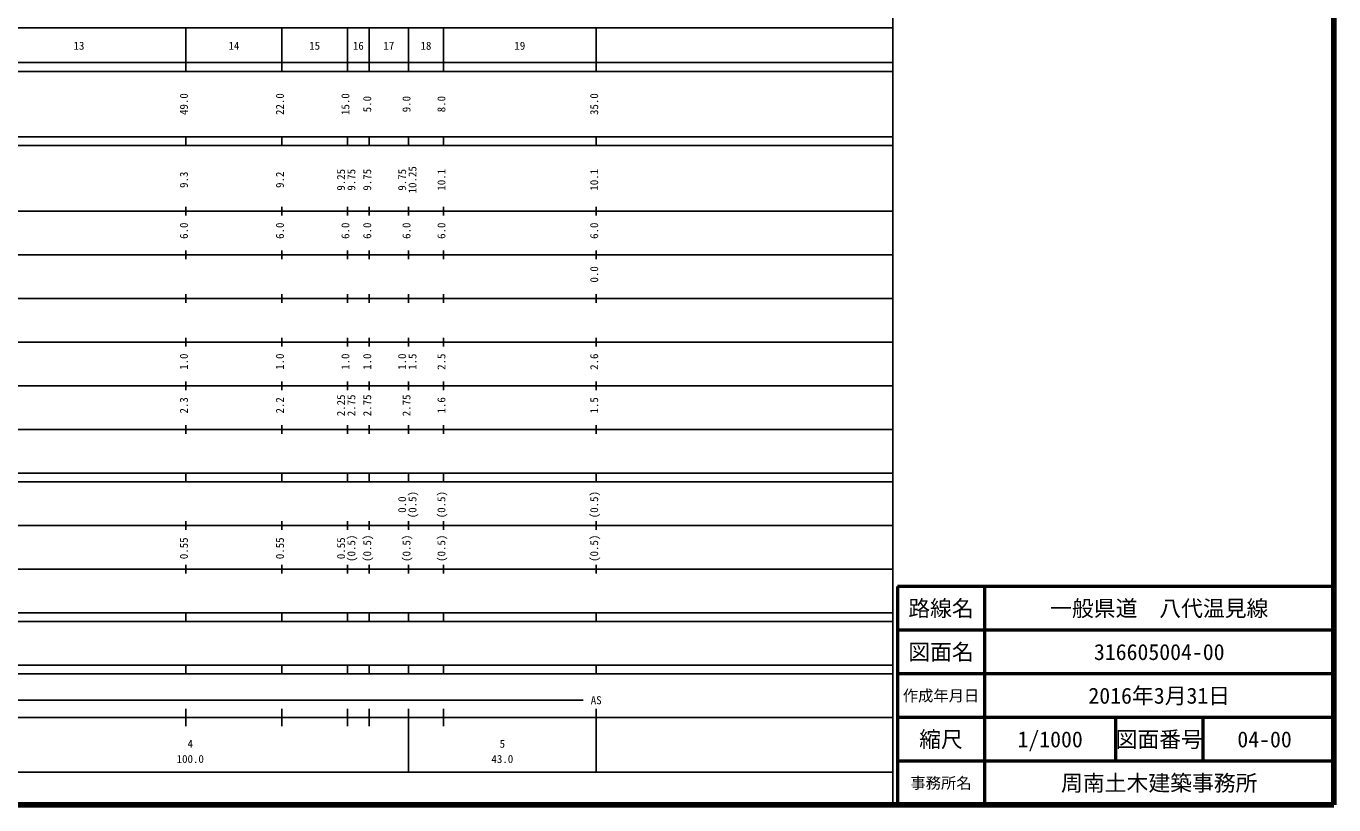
# Model space of a CAD drawing. Units: millimetres on the paper, enlarged 1000 times. Extents: x 40000 to 680000, y 20000 to 380000.
# Drawn here: x 380403 to 680000, y 20000 to 198357 of the extents above; entities that cross this region are included whole.
import ezdxf
from ezdxf.enums import TextEntityAlignment as Align

# ---------------------------------------------------------------- set-up
doc = ezdxf.new("R2010")
doc.units = ezdxf.units.MM
doc.header["$LTSCALE"] = 1000
for name, color, linetype, lineweight in [('M-TTL', 2, 'Continuous', 140), ('M-TTL-BAND', 7, 'Continuous', 25), ('M-TTL-FRAM', 2, 'Continuous', 50), ('M-TTL-LINE', 7, 'Continuous', 50)]:
    doc.layers.add(name, color=color, linetype=linetype, lineweight=lineweight)
doc.layers.add('M-TTL-TXT', color=7, linetype='Continuous')
doc.styles.add('ＭＳ ゴシック', font='')
doc.styles.get('ＭＳ ゴシック').set_extended_font_data('MS Gothic')

msp = doc.modelspace()

# ---------------------------------------------------------------- linework, layer by layer
at = {"layer": 'M-TTL'}
for p, q in [((680000, 20000), (680000, 380000)), ((40000, 20000), (680000, 20000))]:
    msp.add_line(p, q, dxfattribs=at)
at = {"layer": 'M-TTL-BAND'}
for p, q in [((579000, 20000), (579000, 370000)), ((68000, 198000), (579000, 198000)), ((417000, 188000), (417000, 198000)), ((439000, 188000), (439000, 198000)), ((454000, 188000), (454000, 198000)), ((459000, 188000), (459000, 198000)), ((468000, 188000), (468000, 198000)), ((476000, 188000), (476000, 198000)), ((511000, 188000), (511000, 198000)), ((40000, 190000), (579000, 190000)), ((40000, 188000), (579000, 188000)), ((40000, 173000), (579000, 173000)), ((40000, 171000), (579000, 171000)), ((417000, 171000), (417000, 173000)), ((439000, 171000), (439000, 173000)), ((454000, 171000), (454000, 173000)), ((459000, 171000), (459000, 173000)), ((468000, 171000), (468000, 173000)), ((476000, 171000), (476000, 173000)), ((511000, 171000), (511000, 173000)), ((40000, 156000), (579000, 156000)), ((417000, 155000), (417000, 157000)), ((439000, 155000), (439000, 157000)), ((454000, 155000), (454000, 157000)), ((459000, 155000), (459000, 157000)), ((468000, 155000), (468000, 157000)), ((476000, 155000), (476000, 157000)), ((511000, 155000), (511000, 157000)), ((417000, 145000), (417000, 147000)), ((439000, 145000), (439000, 147000)), ((454000, 145000), (454000, 147000)), ((459000, 145000), (459000, 147000)), ((468000, 145000), (468000, 147000)), ((476000, 145000), (476000, 147000)), ((511000, 145000), (511000, 147000)), ((46000, 146000), (579000, 146000)), ((52000, 136000), (579000, 136000)), ((417000, 135000), (417000, 137000)), ((439000, 135000), (439000, 137000)), ((454000, 135000), (454000, 137000)), ((459000, 135000), (459000, 137000)), ((468000, 135000), (468000, 137000)), ((476000, 135000), (476000, 137000)), ((511000, 135000), (511000, 137000)), ((46000, 126000), (579000, 126000)), ((417000, 125000), (417000, 127000)), ((439000, 125000), (439000, 127000)), ((454000, 125000), (454000, 127000)), ((459000, 125000), (459000, 127000)), ((468000, 125000), (468000, 127000)), ((476000, 125000), (476000, 127000)), ((511000, 125000), (511000, 127000)), ((417000, 115000), (417000, 117000)), ((439000, 115000), (439000, 117000)), ((454000, 115000), (454000, 117000)), ((459000, 115000), (459000, 117000)), ((468000, 115000), (468000, 117000)), ((476000, 115000), (476000, 117000)), ((511000, 115000), (511000, 117000)), ((52000, 116000), (579000, 116000)), ((46000, 106000), (579000, 106000)), ((417000, 105000), (417000, 107000)), ((439000, 105000), (439000, 107000)), ((454000, 105000), (454000, 107000)), ((459000, 105000), (459000, 107000)), ((468000, 105000), (468000, 107000)), ((476000, 105000), (476000, 107000)), ((511000, 105000), (511000, 107000)), ((40000, 96000), (579000, 96000)), ((417000, 94000), (417000, 96000)), ((439000, 94000), (439000, 96000)), ((454000, 94000), (454000, 96000)), ((459000, 94000), (459000, 96000)), ((468000, 94000), (468000, 96000)), ((476000, 94000), (476000, 96000)), ((511000, 94000), (511000, 96000)), ((40000, 94000), (579000, 94000)), ((49000, 84000), (579000, 84000)), ((417000, 83000), (417000, 85000)), ((439000, 83000), (439000, 85000)), ((454000, 83000), (454000, 85000)), ((459000, 83000), (459000, 85000)), ((468000, 83000), (468000, 85000)), ((476000, 83000), (476000, 85000)), ((511000, 83000), (511000, 85000)), ((417000, 73000), (417000, 75000)), ((439000, 73000), (439000, 75000)), ((454000, 73000), (454000, 75000)), ((459000, 73000), (459000, 75000)), ((468000, 73000), (468000, 75000)), ((476000, 73000), (476000, 75000)), ((511000, 73000), (511000, 75000)), ((40000, 74000), (579000, 74000)), ((40000, 64000), (579000, 64000)), ((417000, 62000), (417000, 64000)), ((439000, 62000), (439000, 64000)), ((454000, 62000), (454000, 64000)), ((459000, 62000), (459000, 64000)), ((468000, 62000), (468000, 64000)), ((476000, 62000), (476000, 64000)), ((511000, 62000), (511000, 64000)), ((40000, 62000), (579000, 62000)), ((40000, 52000), (579000, 52000)), ((417000, 50000), (417000, 52000)), ((439000, 50000), (439000, 52000)), ((454000, 50000), (454000, 52000)), ((459000, 50000), (459000, 52000)), ((468000, 50000), (468000, 52000)), ((476000, 50000), (476000, 52000)), ((511000, 50000), (511000, 52000)), ((40000, 50000), (579000, 50000)), ((71000, 44000), (508000, 44000)), ((417000, 38000), (417000, 42000)), ((439000, 38000), (439000, 42000)), ((454000, 38000), (454000, 42000)), ((459000, 38000), (459000, 42000)), ((468000, 27500), (468000, 42000)), ((476000, 38000), (476000, 42000)), ((511000, 27500), (511000, 42000)), ((40000, 40000), (579000, 40000)), ((68000, 27500), (579000, 27500))]:
    msp.add_line(p, q, dxfattribs=at)
at = {"layer": 'M-TTL-FRAM'}
for p, q in [((680000, 70000), (580000, 70000)), ((580000, 70000), (580000, 20000))]:
    msp.add_line(p, q, dxfattribs=at)
at = {"layer": 'M-TTL-LINE'}
for p, q in [((600000, 70000), (600000, 20000)), ((680000, 60000), (580000, 60000)), ((680000, 50000), (580000, 50000)), ((680000, 40000), (580000, 40000)), ((630000, 40000), (630000, 30000)), ((650000, 40000), (650000, 30000)), ((680000, 30000), (580000, 30000))]:
    msp.add_line(p, q, dxfattribs=at)

# ---------------------------------------------------------------- texts
at = {"layer": 'M-TTL-BAND', "style": 'ＭＳ ゴシック'}
for s, p in [('13', (392500, 192405)), ('16', (456500, 192405)), ('18', (472000, 192405)), ('19', (493500, 192405)), ('14', (428000, 192405)), ('15', (446500, 192405)), ('17', (463500, 192405)), ('AS', (511000, 42500)), ('4', (418000, 32523)), ('5', (489500, 32523)), ('100.0', (418000, 29033)), ('43.0', (489500, 29033))]:
    msp.add_text(s, height=1833, dxfattribs=at).set_placement(p, align=Align.BOTTOM_CENTER)
for s, p in [('49.0', (418000, 180500)), ('22.0', (440000, 180500)), ('15.0', (455000, 180500)), ('35.0', (512000, 180500)), ('5.0', (460000, 180500)), ('9.0', (469000, 180500)), ('8.0', (477000, 180500)), ('9.3', (418000, 163174)), ('9.2', (440000, 163174)), ('9.25', (454000, 163174)), ('9.75', (456370, 163174)), ('9.75', (460000, 163174)), ('9.75', (468000, 163174)), ('10.25', (470370, 163174)), ('10.1', (477000, 163174)), ('10.1', (512000, 163174)), ('6.0', (418000, 151500)), ('6.0', (440000, 151500)), ('6.0', (455000, 151500)), ('6.0', (460000, 151500)), ('6.0', (469000, 151500)), ('6.0', (477000, 151500)), ('6.0', (512000, 151500)), ('0.0', (512000, 141500)), ('1.0', (418000, 121500)), ('1.0', (440000, 121500)), ('1.0', (455000, 121500)), ('1.0', (460000, 121500)), ('1.0', (468000, 121500)), ('1.5', (470370, 121500)), ('2.5', (477000, 121500)), ('2.6', (512000, 121500)), ('2.3', (418000, 111500)), ('2.2', (440000, 111500)), ('2.25', (454000, 111500)), ('2.75', (456370, 111500)), ('2.75', (460000, 111500)), ('2.75', (469000, 111500)), ('1.6', (477000, 111500)), ('1.5', (512000, 111500)), ('0.0', (468000, 88764)), ('(0.5)', (470370, 88764)), ('(0.5)', (477000, 88764)), ('(0.5)', (512000, 88764)), ('0.55', (418000, 78764)), ('0.55', (440000, 78764)), ('0.55', (454000, 78764)), ('(0.5)', (456370, 78764)), ('(0.5)', (460000, 78764)), ('(0.5)', (469000, 78764)), ('(0.5)', (477000, 78764)), ('(0.5)', (512000, 78764))]:
    msp.add_text(s, height=1833, rotation=90, dxfattribs=at).set_placement(p, align=Align.BOTTOM_CENTER)
at = {"layer": 'M-TTL-TXT', "style": 'ＭＳ ゴシック'}
for s, height, p in [('路線名', 3666, (590000, 65000)), ('路線名', 3666, (590000, 65000)), ('一般県道\u3000八代温見線', 3666, (640000, 65000)), ('図面名', 3666, (590000, 55000)), ('図面名', 3666, (590000, 55000)), ('316605004-00', 3666, (640000, 55000)), ('作成年月日', 2566, (590000, 45000)), ('作成年月日', 2566, (590000, 45000)), ('2016年3月31日', 3666, (640000, 45000)), ('縮尺', 3666, (590000, 35000)), ('縮尺', 3666, (590000, 35000)), ('1/1000', 3666, (615000, 35000)), ('図面番号', 3666, (640000, 35000)), ('図面番号', 3666, (640000, 35000)), ('04-00', 3666, (664125, 35000)), ('周南土木建築事務所', 3666, (640000, 25000)), ('事務所名', 2566, (590000, 25000)), ('事務所名', 2566, (590000, 25000))]:
    msp.add_text(s, height=height, dxfattribs=at).set_placement(p, align=Align.MIDDLE_CENTER)

doc.saveas('drawing.dxf')
